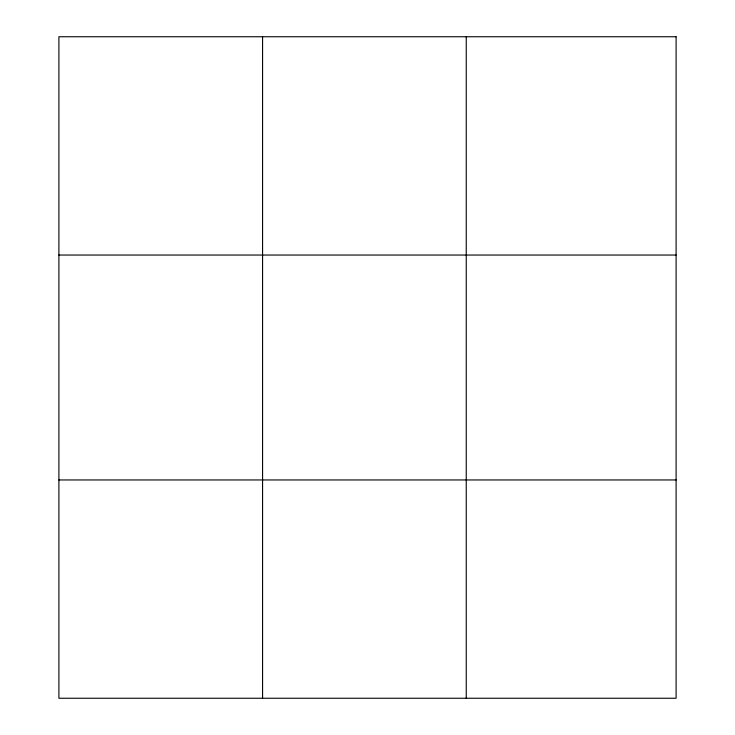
<?xml version="1.0" encoding="UTF-8"?>
<svg xmlns="http://www.w3.org/2000/svg" width="735" height="735" viewBox="0 0 735 735"><rect width="100%" height="100%" fill="white"/><g stroke="black" fill="none" stroke-linecap="round" stroke-linejoin="round"><path stroke-width="1.1" d="M262.579 698.25L262.579 36.75M466.247 698.25L466.247 36.75M58.901 255.045L676.099 255.045M58.901 479.955L676.099 479.955M676.099 36.75L676.099 698.25L58.901 698.25L58.901 36.75L676.099 36.75"/></g></svg>
